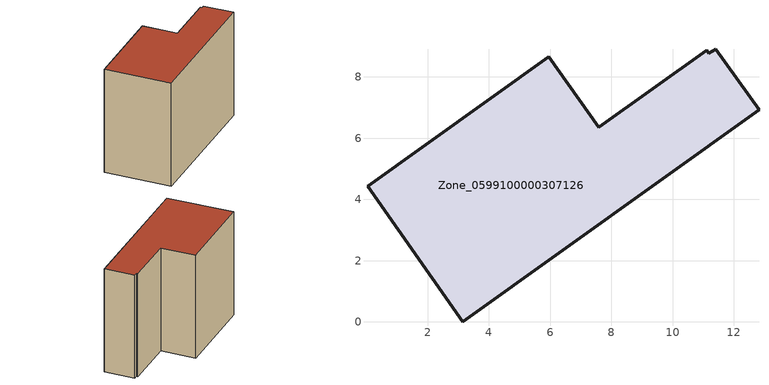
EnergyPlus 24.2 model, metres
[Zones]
Zone_0599100000307126
 floor ground (C_G): 12.82,6.92 3.14,0 0.04,4.42 5.95,8.65 7.58,6.36 11.12,8.88 11.18,8.77 11.4,8.91 z0
 wall outside (C_F): 7.58,6.36 5.95,8.65 0.04,4.42 3.14,0 12.82,6.92 11.4,8.91 11.18,8.77 11.12,8.88 7.58,6.36 z0:8.65
 roof outside (C_R): 0.04,4.42 3.14,0 12.82,6.92 11.4,8.91 11.18,8.77 11.12,8.88 7.58,6.36 5.95,8.65 z8.65
[BUILDING]
Pand.0599100000307126: North Axis=0; Terrain=City; Loads Convergence Tolerance Value=0.04; Temperature Convergence Tolerance Value=0.4; Solar Distribution=FullExterior; Maximum Number of Warmup Days=25; Minimum Number of Warmup Days=1
[Site:Location]
Rotterdam.The.Hague.AP_ZH_NLD Design_Conditions: Latitude=51.96; Longitude=4.45; Time Zone=1; Elevation=-4.5
[SITE:GROUNDTEMPERATURE:BUILDINGSURFACE]
18, 18, 18, 18, 18, 18, 18, 18, 18, 18, 18, 18
[MATERIAL] Thermal Absorptance=0.9; Solar Absorptance=0.7; Visible Absorptance=0.7
Name | Roughness | Thickness | Conductivity | Density | Specific Heat
G.TI.1975-1991 | MediumSmooth | 0.15 | 0.288461 | 540 | 1210
F.TI.1975-1991 | Rough | 0.3 | 0.230769 | 1920 | 840
R.TI.1975-1991 | MediumRough | 0.2 | 0.153846 | 1500 | 1000
[CONSTRUCTION]
C_G: G.TI.1975-1991
C_F: F.TI.1975-1991
C_R: R.TI.1975-1991
[ZONE]
Zone_0599100000307126: Type=1; Multiplier=1; Ceiling Height=Autocalculate; Volume=Autocalculate; Floor Area=autocalculate; Part of Total Floor Area=Yes
[ZONEINFILTRATION:DESIGNFLOWRATE]
Infil_Zone_0599100000307126: Zone or ZoneList or Space or SpaceList=Zone_0599100000307126; Schedule=AlwaysOn; Design Flow Rate Calculation Method=Flow/Area; Flow Rate per Floor Area=0.003; Constant Term Coefficient=1; Temperature Term Coefficient=0; Velocity Term Coefficient=0; Velocity Squared Term Coefficient=0
[HVACTEMPLATE:ZONE:IDEALLOADSAIRSYSTEM]
Zone_0599100000307126: Maximum Heating Supply Air Temperature=50; Minimum Cooling Supply Air Temperature=13; Maximum Heating Supply Air Humidity Ratio=0.0156; Minimum Cooling Supply Air Humidity Ratio=0.0077; Heating Limit=NoLimit; Cooling Limit=NoLimit; Dehumidification Control Type=ConstantSensibleHeatRatio; Cooling Sensible Heat Ratio=0.7; Dehumidification Setpoint=60; Humidification Control Type=None; Humidification Setpoint=30; Outdoor Air Method=None; Outdoor Air Flow Rate per Person=0.00944; Outdoor Air Flow Rate per Zone Floor Area=0; Outdoor Air Flow Rate per Zone=0; Demand Controlled Ventilation Type=None; Outdoor Air Economizer Type=NoEconomizer; Heat Recovery Type=None; Sensible Heat Recovery Effectiveness=0.7; Latent Heat Recovery Effectiveness=0.65
[ZONECONTROL:THERMOSTAT]
ThermostatControl_Zone_0599100000307126: Zone or ZoneList=Zone_0599100000307126; Control Type Schedule=DualSetpointControlType; Control 1=Thermostat_Zone_0599100000307126; Temperature Difference Between Cutout And Setpoint=0
[THERMOSTATSETPOINT:DUALSETPOINT]
Thermostat_Zone_0599100000307126: Heating Setpoint Temperature Schedule=HeatingSetpoint_Zone_0599100000307126; Cooling Setpoint Temperature Schedule=CoolingSetpoint_Zone_0599100000307126
[SCHEDULE:COMPACT]
HeatingSetpoint_Zone_0599100000307126: Through: 12/31, For: AllDays, Until: 24:00, 21
CoolingSetpoint_Zone_0599100000307126: Through: 12/31, For: AllDays, Until: 24:00, 24
DualSetpointControlType: Through: 12/31, For: AllDays, Until: 24:00, 4
AlwaysOn: Through: 12/31, For: AllDays, Until: 24:00, 1
